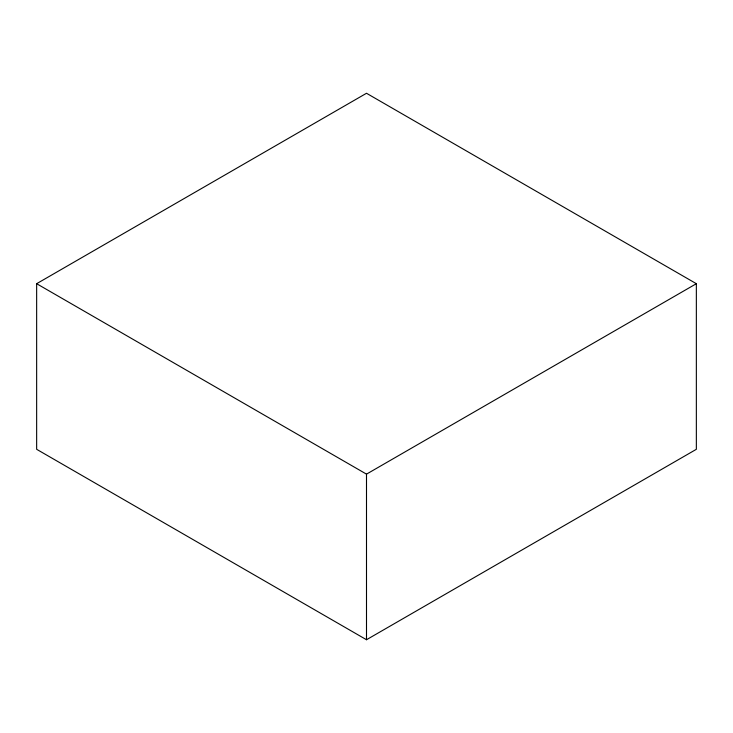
<?xml version="1.0" encoding="UTF-8"?>
<svg xmlns="http://www.w3.org/2000/svg" width="733" height="733" viewBox="0 0 733 733"><rect width="100%" height="100%" fill="white"/><g stroke="black" fill="none" stroke-linecap="round" stroke-linejoin="round"><path stroke-width="1.1" d="M36.65 283.698L366.5 93.265L696.35 283.698L696.35 449.302L366.5 639.735L36.65 449.302L36.65 283.698L366.5 474.141L696.35 283.698M366.5 474.141L366.5 639.735"/></g></svg>
